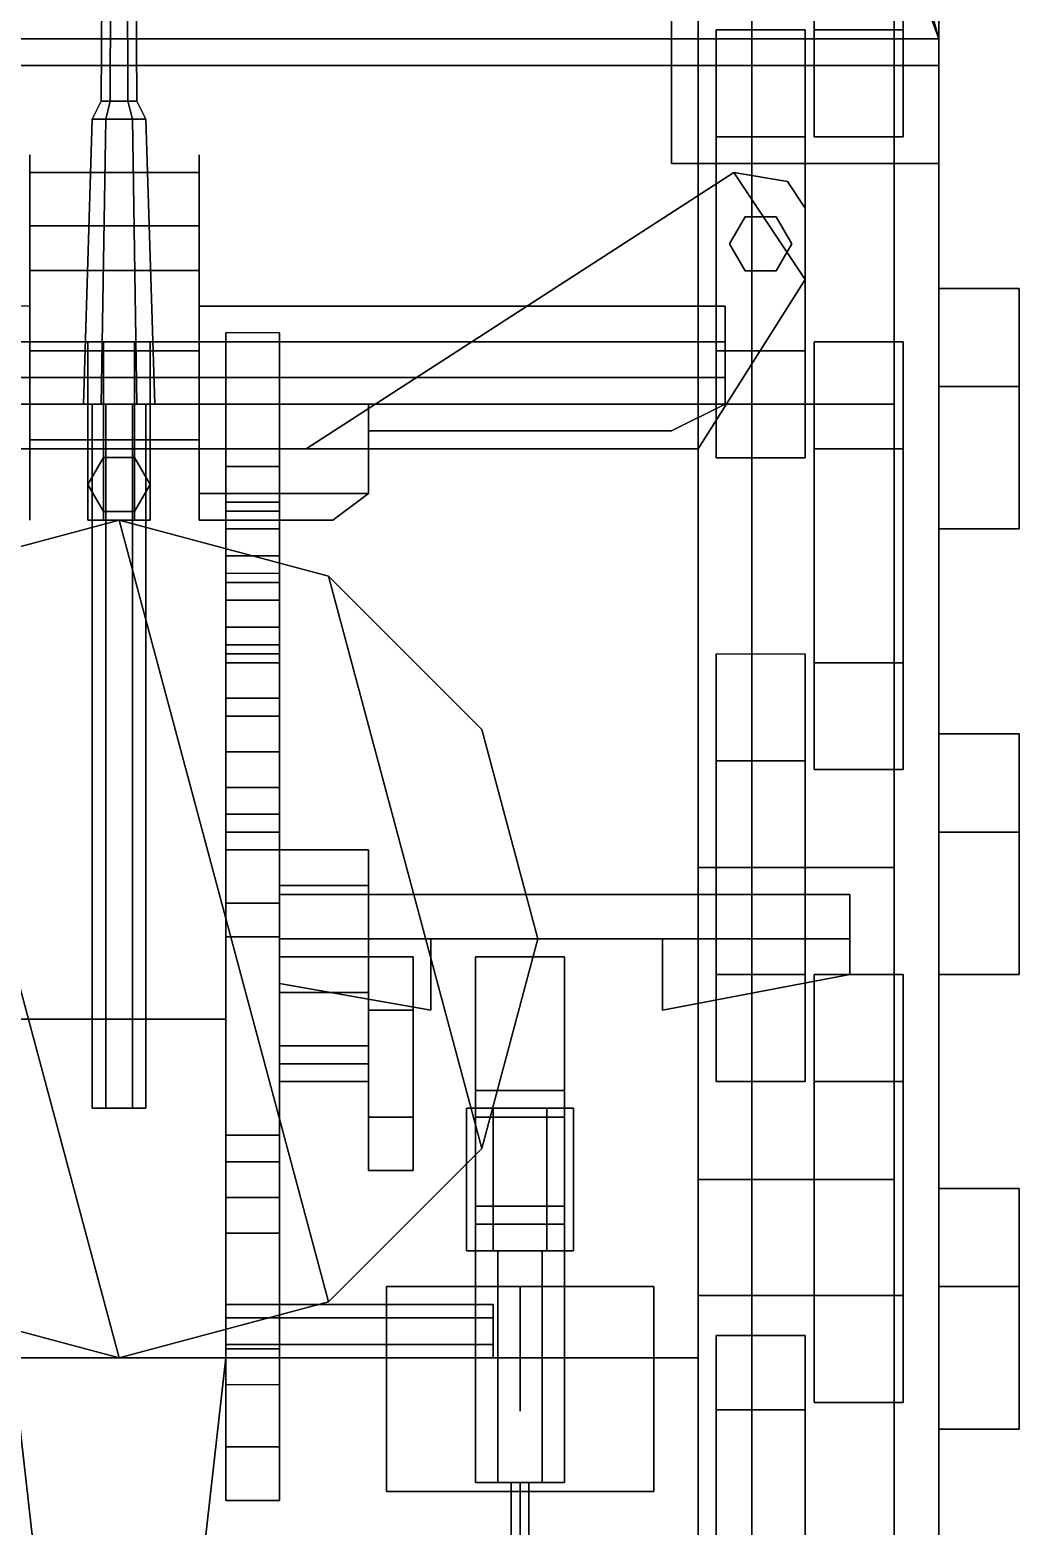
# Model space of a CAD drawing. Header units: millimetres. Extents: x -1.01 to 3, y -2.83 to 5.48.
# Drawn here: x -0.1 to 1.01, y -1.629 to 0.05 of the extents above; entities that cross this region are included whole.
import ezdxf

# ---------------------------------------------------------------- set-up
doc = ezdxf.new("R2010")
doc.units = ezdxf.units.MM
for name, color, linetype in [('gun', 1, 'Continuous'), ('sides', 3, 'Continuous'), ('sleeve', 5, 'Continuous'), ('tracks', 6, 'Continuous'), ('turret', 2, 'Continuous'), ('wheels', 2, 'Continuous')]:
    doc.layers.add(name, color=color, linetype=linetype)

msp = doc.modelspace()

# ---------------------------------------------------------------- linework, layer by layer
for points in [[(0.62, 0.98, 0.79), (0.92, 0.98, 0.79), (0.92, -0.1, 0.79), (0.62, -0.1, 0.79)], [(0.62, -0.1, 0.79), (0.92, -0.1, 0.79), (0.92, 0.98, 0.79), (0.62, 0.98, 0.79)], [(0.92, -0.1, 0.79), (0.92, -0.1, 0.72), (0.92, 0.92, 0.72), (0.92, 0.98, 0.79)], [(0.92, 0.98, 0.79), (0.92, 0.92, 0.72), (0.92, -0.1, 0.72), (0.92, -0.1, 0.79)], [(-0.92, 0.04, 0.79), (-0.71, 0.81, 0.79), (0.71, 0.81, 0.79), (0.92, 0.04, 0.79)], [(-0.71, -1.88, 0.27), (-0.71, 0.81, 0.27), (0.71, 0.81, 0.27), (0.71, -1.88, 0.27)], [(0.71, -1.88, 0.27), (0.71, 0.81, 0.27), (0.71, 0.81, 0.79), (0.71, -1.88, 0.79)], [(0.92, 0.04, 0.79), (0.71, 0.81, 0.79), (0.71, 0.81, 1.18), (0.92, 0.04, 1.18)], [(0.92, 0.04, 1.18), (0.71, 0.81, 1.18), (0.71, 0.61, 1.52), (0.92, 0.04, 1.52)], [(0.92, 0.04, 1.52), (0.71, 0.61, 1.52), (-0.71, 0.61, 1.52), (-0.92, 0.04, 1.52)], [(-0.92, 0.04, 1.52), (-0.92, 0.04, 1.17), (0.92, 0.04, 1.17), (0.92, 0.04, 1.52)], [(-0.92, -2.4, 0.79), (-0.92, 0.04, 0.79), (0.92, 0.04, 0.79), (0.92, -2.4, 0.79)], [(0.92, 0.01, 1.17), (0.92, 0.04, 1.17), (-0.92, 0.04, 1.17), (-0.92, 0.01, 1.17)], [(0.92, -2.4, 0.79), (0.92, 0.04, 0.79), (0.92, 0.04, 0.86), (0.92, -2.4, 0.86)], [(0.92, 0.01, 0.86), (0.92, 0.04, 0.86), (0.92, 0.04, 1.17), (0.92, 0.01, 1.17)], [(0.92, -2.4, 0.86), (0.92, 0.01, 0.86), (-0.92, 0.01, 0.86), (-0.92, -2.4, 0.86)], [(-0.92, 0.01, 1.17), (-0.92, 0.01, 0.86), (0.92, 0.01, 0.86), (0.92, 0.01, 1.17)], [(0.21, -0.42, 0.98), (0.69, -0.11, 0.98), (0.77, -0.23, 0.98), (0.65, -0.42, 0.98)], [(0.21, -0.42, 1.05), (0.69, -0.11, 1.05), (0.69, -0.11, 0.98), (0.21, -0.42, 0.98)], [(0.65, -0.42, 1.05), (0.77, -0.23, 1.05), (0.69, -0.11, 1.05), (0.21, -0.42, 1.05)], [(0.69, -0.11, 0.98), (0.75, -0.12, 0.98), (0.77, -0.15, 0.98), (0.77, -0.23, 0.98)], [(0.69, -0.11, 1.05), (0.75, -0.12, 1.05), (0.75, -0.12, 0.98), (0.69, -0.11, 0.98)], [(0.77, -0.23, 1.05), (0.77, -0.15, 1.05), (0.75, -0.12, 1.05), (0.69, -0.11, 1.05)], [(0.75, -0.12, 0.98), (0.75, -0.12, 1.05), (0.77, -0.15, 1.05), (0.77, -0.15, 0.98)], [(0.77, -0.15, 0.98), (0.77, -0.15, 1.05), (0.77, -0.23, 1.05), (0.77, -0.23, 0.98)], [(0.7025, -0.1597, 0.86), (0.685, -0.19, 0.86), (0.685, -0.19, 0.98), (0.7025, -0.1597, 0.98)], [(0.7375, -0.1597, 0.86), (0.7025, -0.1597, 0.86), (0.7025, -0.1597, 0.98), (0.7375, -0.1597, 0.98)], [(0.755, -0.19, 0.86), (0.7375, -0.1597, 0.86), (0.7375, -0.1597, 0.98), (0.755, -0.19, 0.98)], [(0.685, -0.19, 0.86), (0.7025, -0.2203, 0.86), (0.7025, -0.2203, 0.98), (0.685, -0.19, 0.98)], [(0.7375, -0.2203, 0.86), (0.755, -0.19, 0.86), (0.755, -0.19, 0.98), (0.7375, -0.2203, 0.98)], [(0.77, -0.23, 0.98), (0.77, -0.23, 1.05), (0.65, -0.42, 1.05), (0.65, -0.42, 0.98)], [(0.7025, -0.2203, 0.86), (0.7375, -0.2203, 0.86), (0.7375, -0.2203, 0.98), (0.7025, -0.2203, 0.98)], [(0.65, -1.44, 1.05), (0.65, -0.42, 1.05), (-0.65, -0.42, 1.05), (-0.65, -1.44, 1.05)], [(-0.65, -1.44, 0.98), (-0.65, -0.42, 0.98), (0.65, -0.42, 0.98), (0.65, -1.44, 0.98)], [(0.21, -0.42, 1.05), (0.21, -0.42, 0.98), (-0.21, -0.42, 0.98), (-0.21, -0.42, 1.05)], [(-0.0175, -0.4297, 0.86), (-0.035, -0.46, 0.86), (-0.035, -0.46, 0.98), (-0.0175, -0.4297, 0.98)], [(0.0175, -0.4297, 0.86), (-0.0175, -0.4297, 0.86), (-0.0175, -0.4297, 0.98), (0.0175, -0.4297, 0.98)], [(0.035, -0.46, 0.86), (0.0175, -0.4297, 0.86), (0.0175, -0.4297, 0.98), (0.035, -0.46, 0.98)], [(0.65, -1.44, 0.98), (0.65, -0.42, 0.98), (0.65, -0.42, 1.05), (0.65, -1.44, 1.05)], [(-0.035, -0.46, 0.86), (-0.0175, -0.4903, 0.86), (-0.0175, -0.4903, 0.98), (-0.035, -0.46, 0.98)], [(0.0175, -0.4903, 0.86), (0.035, -0.46, 0.86), (0.035, -0.46, 0.98), (0.0175, -0.4903, 0.98)], [(-0.0175, -0.4903, 0.86), (0.0175, -0.4903, 0.86), (0.0175, -0.4903, 0.98), (-0.0175, -0.4903, 0.98)], [(-0.06, -1.97, 0.98), (-0.12, -1.44, 0.98), (0.12, -1.44, 0.98), (0.06, -1.97, 0.98)], [(0.06, -1.97, 1.05), (0.12, -1.44, 1.05), (-0.12, -1.44, 1.05), (-0.06, -1.97, 1.05)], [(-0.12, -1.44, 1.05), (-0.12, -1.44, 0.98), (-0.06, -1.97, 0.98), (-0.06, -1.97, 1.05)], [(0.06, -1.97, 0.98), (0.12, -1.44, 0.98), (0.12, -1.44, 1.05), (0.06, -1.97, 1.05)], [(0.12, -1.44, 1.05), (0.12, -1.44, 0.98), (0.65, -1.44, 0.98), (0.65, -1.44, 1.05)]]:
    msp.add_3dface(points)
at = {"layer": 'gun'}
for points in [[(-0.02, -0.03, 1.55), (-0.01, -0.03, 1.5673), (-0.0075, 0.8, 1.563), (-0.015, 0.8, 1.55)], [(-0.01, -0.03, 1.5327), (-0.02, -0.03, 1.55), (-0.015, 0.8, 1.55), (-0.0075, 0.8, 1.537)], [(-0.01, -0.03, 1.5673), (0.01, -0.03, 1.5673), (0.0075, 0.8, 1.563), (-0.0075, 0.8, 1.563)], [(0.01, -0.03, 1.5327), (-0.01, -0.03, 1.5327), (-0.0075, 0.8, 1.537), (0.0075, 0.8, 1.537)], [(0.01, -0.03, 1.5673), (0.02, -0.03, 1.55), (0.015, 0.8, 1.55), (0.0075, 0.8, 1.563)], [(0.02, -0.03, 1.55), (0.01, -0.03, 1.5327), (0.0075, 0.8, 1.537), (0.015, 0.8, 1.55)]]:
    msp.add_3dface(points, dxfattribs=at)
at = {"layer": 'sides'}
for points in [[(0.92, -2.34, 1.31), (0.92, -2.34, 0.86), (0.92, 0.01, 0.86), (0.92, 0.01, 1.31)], [(0.92, -2.34, 1.31), (0.92, -2.34, 0.86), (0.92, 0.01, 0.86), (0.92, 0.01, 1.31)], [(0.92, -0.24, 1.33), (0.92, -0.24, 1.02), (0.92, -0.51, 1.02), (0.92, -0.51, 1.33)], [(1.01, -0.24, 1.33), (1.01, -0.24, 1.02), (0.92, -0.24, 1.02), (0.92, -0.24, 1.33)], [(0.92, -0.51, 1.02), (0.92, -0.24, 1.02), (1.01, -0.24, 1.02), (1.01, -0.51, 1.02)], [(1.01, -0.35, 1.37), (1.01, -0.24, 1.37), (0.92, -0.24, 1.37), (0.92, -0.35, 1.37)], [(0.92, -0.24, 1.37), (0.92, -0.24, 1.33), (0.92, -0.51, 1.33), (0.92, -0.35, 1.37)], [(1.01, -0.24, 1.37), (1.01, -0.24, 1.33), (0.92, -0.24, 1.33), (0.92, -0.24, 1.37)], [(1.01, -0.51, 1.02), (1.01, -0.24, 1.02), (1.01, -0.24, 1.33), (1.01, -0.51, 1.33)], [(1.01, -0.51, 1.33), (1.01, -0.24, 1.33), (1.01, -0.24, 1.37), (1.01, -0.35, 1.37)], [(0.92, -0.35, 1.37), (0.92, -0.51, 1.33), (1.01, -0.51, 1.33), (1.01, -0.35, 1.37)], [(0.92, -0.51, 1.33), (0.92, -0.51, 1.02), (1.01, -0.51, 1.02), (1.01, -0.51, 1.33)], [(1.01, -0.74, 1.37), (1.01, -0.74, 1.33), (0.92, -0.74, 1.33), (0.92, -0.74, 1.37)], [(0.92, -0.74, 1.37), (0.92, -0.74, 1.33), (0.92, -1.01, 1.33), (0.92, -0.85, 1.37)], [(1.01, -0.74, 1.33), (1.01, -0.74, 1.02), (0.92, -0.74, 1.02), (0.92, -0.74, 1.33)], [(0.92, -0.74, 1.33), (0.92, -0.74, 1.02), (0.92, -1.01, 1.02), (0.92, -1.01, 1.33)], [(0.92, -1.01, 1.02), (0.92, -0.74, 1.02), (1.01, -0.74, 1.02), (1.01, -1.01, 1.02)], [(1.01, -0.85, 1.37), (1.01, -0.74, 1.37), (0.92, -0.74, 1.37), (0.92, -0.85, 1.37)], [(1.01, -1.01, 1.33), (1.01, -0.74, 1.33), (1.01, -0.74, 1.37), (1.01, -0.85, 1.37)], [(1.01, -1.01, 1.02), (1.01, -0.74, 1.02), (1.01, -0.74, 1.33), (1.01, -1.01, 1.33)], [(0.92, -0.85, 1.37), (0.92, -1.01, 1.33), (1.01, -1.01, 1.33), (1.01, -0.85, 1.37)], [(0.92, -1.01, 1.33), (0.92, -1.01, 1.02), (1.01, -1.01, 1.02), (1.01, -1.01, 1.33)], [(1.01, -1.25, 1.37), (1.01, -1.25, 1.33), (0.92, -1.25, 1.33), (0.92, -1.25, 1.37)], [(0.92, -1.25, 1.37), (0.92, -1.25, 1.33), (0.92, -1.52, 1.33), (0.92, -1.36, 1.37)], [(1.01, -1.25, 1.33), (1.01, -1.25, 1.02), (0.92, -1.25, 1.02), (0.92, -1.25, 1.33)], [(0.92, -1.25, 1.33), (0.92, -1.25, 1.02), (0.92, -1.52, 1.02), (0.92, -1.52, 1.33)], [(0.92, -1.52, 1.02), (0.92, -1.25, 1.02), (1.01, -1.25, 1.02), (1.01, -1.52, 1.02)], [(1.01, -1.36, 1.37), (1.01, -1.25, 1.37), (0.92, -1.25, 1.37), (0.92, -1.36, 1.37)], [(1.01, -1.52, 1.33), (1.01, -1.25, 1.33), (1.01, -1.25, 1.37), (1.01, -1.36, 1.37)], [(1.01, -1.52, 1.02), (1.01, -1.25, 1.02), (1.01, -1.25, 1.33), (1.01, -1.52, 1.33)], [(0.92, -1.36, 1.37), (0.92, -1.52, 1.33), (1.01, -1.52, 1.33), (1.01, -1.36, 1.37)], [(0.92, -1.52, 1.33), (0.92, -1.52, 1.02), (1.01, -1.52, 1.02), (1.01, -1.52, 1.33)]]:
    msp.add_3dface(points, dxfattribs=at)
at = {"layer": 'sleeve'}
for points in [[(-0.02, -0.03, 1.55), (-0.01, -0.03, 1.5327), (-0.015, -0.05, 1.524), (-0.03, -0.05, 1.55)], [(-0.01, -0.03, 1.5673), (-0.02, -0.03, 1.55), (-0.03, -0.05, 1.55), (-0.015, -0.05, 1.576)], [(-0.01, -0.03, 1.5327), (0.01, -0.03, 1.5327), (0.015, -0.05, 1.524), (-0.015, -0.05, 1.524)], [(0.01, -0.03, 1.5673), (-0.01, -0.03, 1.5673), (-0.015, -0.05, 1.576), (0.015, -0.05, 1.576)], [(0.01, -0.03, 1.5327), (0.02, -0.03, 1.55), (0.03, -0.05, 1.55), (0.015, -0.05, 1.524)], [(0.02, -0.03, 1.55), (0.01, -0.03, 1.5673), (0.015, -0.05, 1.576), (0.03, -0.05, 1.55)], [(-0.03, -0.05, 1.55), (-0.015, -0.05, 1.524), (-0.02, -0.37, 1.5154), (-0.04, -0.37, 1.55)], [(-0.015, -0.05, 1.576), (-0.03, -0.05, 1.55), (-0.04, -0.37, 1.55), (-0.02, -0.37, 1.5846)], [(-0.015, -0.05, 1.524), (0.015, -0.05, 1.524), (0.02, -0.37, 1.5154), (-0.02, -0.37, 1.5154)], [(0.015, -0.05, 1.576), (-0.015, -0.05, 1.576), (-0.02, -0.37, 1.5846), (0.02, -0.37, 1.5846)], [(0.015, -0.05, 1.524), (0.03, -0.05, 1.55), (0.04, -0.37, 1.55), (0.02, -0.37, 1.5154)], [(0.03, -0.05, 1.55), (0.015, -0.05, 1.576), (0.02, -0.37, 1.5846), (0.04, -0.37, 1.55)], [(0.09, -0.11, 1.43), (-0.1, -0.11, 1.43), (-0.1, -0.11, 1.59), (0.09, -0.11, 1.59)], [(0.09, -0.11, 1.59), (-0.1, -0.11, 1.59), (-0.1, -0.22, 1.72), (0.09, -0.22, 1.72)], [(0.09, -0.17, 1.27), (-0.1, -0.17, 1.27), (-0.1, -0.11, 1.43), (0.09, -0.11, 1.43)], [(0.09, -0.22, 1.72), (-0.1, -0.22, 1.72), (-0.1, -0.11, 1.59), (0.09, -0.11, 1.59)], [(0.09, -0.11, 1.59), (-0.1, -0.11, 1.59), (-0.1, -0.11, 1.43), (0.09, -0.11, 1.43)], [(0.09, -0.11, 1.43), (-0.1, -0.11, 1.43), (-0.1, -0.17, 1.27), (0.09, -0.17, 1.27)], [(0.09, -0.31, 1.14), (-0.1, -0.31, 1.14), (-0.1, -0.17, 1.27), (0.09, -0.17, 1.27)], [(0.09, -0.17, 1.27), (-0.1, -0.17, 1.27), (-0.1, -0.31, 1.14), (0.09, -0.31, 1.14)], [(0.09, -0.22, 1.72), (-0.1, -0.22, 1.72), (-0.1, -0.41, 1.82), (0.09, -0.41, 1.82)], [(0.09, -0.41, 1.82), (-0.1, -0.41, 1.82), (-0.1, -0.22, 1.72), (0.09, -0.22, 1.72)], [(-0.035, -0.5, 1.44), (-0.0175, -0.5, 1.4703), (-0.0175, -0.3, 1.4703), (-0.035, -0.3, 1.44)], [(-0.0175, -0.5, 1.4097), (-0.035, -0.5, 1.44), (-0.035, -0.3, 1.44), (-0.0175, -0.3, 1.4097)], [(-0.0175, -0.3, 1.4703), (0.0175, -0.3, 1.4703), (0.035, -0.3, 1.44), (-0.035, -0.3, 1.44)], [(-0.035, -0.3, 1.44), (0.035, -0.3, 1.44), (0.0175, -0.3, 1.4097), (-0.0175, -0.3, 1.4097)], [(-0.0175, -0.5, 1.4703), (0.0175, -0.5, 1.4703), (0.0175, -0.3, 1.4703), (-0.0175, -0.3, 1.4703)], [(0.0175, -0.5, 1.4097), (-0.0175, -0.5, 1.4097), (-0.0175, -0.3, 1.4097), (0.0175, -0.3, 1.4097)], [(0.0175, -0.5, 1.4703), (0.035, -0.5, 1.44), (0.035, -0.3, 1.44), (0.0175, -0.3, 1.4703)], [(0.035, -0.5, 1.44), (0.0175, -0.5, 1.4097), (0.0175, -0.3, 1.4097), (0.035, -0.3, 1.44)], [(0.12, -0.37, 1.6), (0.12, -0.37, 1.43), (-0.12, -0.37, 1.43), (-0.12, -0.37, 1.6)], [(0.12, -1.06, 1.6), (0.12, -0.37, 1.6), (-0.12, -0.37, 1.6), (-0.12, -1.06, 1.6)], [(-0.12, -1.06, 1.43), (-0.12, -0.37, 1.43), (0.12, -0.37, 1.43), (0.12, -1.06, 1.43)], [(-0.03, -1.16, 1.61), (-0.015, -1.16, 1.636), (-0.015, -0.37, 1.636), (-0.03, -0.37, 1.61)], [(-0.015, -1.16, 1.584), (-0.03, -1.16, 1.61), (-0.03, -0.37, 1.61), (-0.015, -0.37, 1.584)], [(-0.015, -0.37, 1.584), (0.015, -0.37, 1.584), (0.03, -0.37, 1.61), (-0.03, -0.37, 1.61)], [(-0.03, -0.37, 1.61), (0.03, -0.37, 1.61), (0.015, -0.37, 1.636), (-0.015, -0.37, 1.636)], [(-0.015, -1.16, 1.636), (0.015, -1.16, 1.636), (0.015, -0.37, 1.636), (-0.015, -0.37, 1.636)], [(0.015, -1.16, 1.584), (-0.015, -1.16, 1.584), (-0.015, -0.37, 1.584), (0.015, -0.37, 1.584)], [(0.015, -1.16, 1.636), (0.03, -1.16, 1.61), (0.03, -0.37, 1.61), (0.015, -0.37, 1.636)], [(0.03, -1.16, 1.61), (0.015, -1.16, 1.584), (0.015, -0.37, 1.584), (0.03, -0.37, 1.61)], [(0.12, -1.06, 1.43), (0.12, -0.37, 1.43), (0.12, -0.37, 1.6), (0.12, -1.06, 1.6)], [(0.035, -0.5, 1.44), (-0.035, -0.5, 1.44), (-0.0175, -0.5, 1.4097), (0.0175, -0.5, 1.4097)], [(-0.12, -1.06, 1.6), (-0.12, -1.06, 1.43), (0.12, -1.06, 1.43), (0.12, -1.06, 1.6)], [(-0.03, -1.16, 1.61), (0.03, -1.16, 1.61), (0.015, -1.16, 1.636), (-0.015, -1.16, 1.636)], [(-0.015, -1.16, 1.584), (0.015, -1.16, 1.584), (0.03, -1.16, 1.61), (-0.03, -1.16, 1.61)]]:
    msp.add_3dface(points, dxfattribs=at)
at = {"layer": 'tracks'}
for points in [[(0.65, -1.37), (0.65, 0.25), (0.87, 0.25), (0.87, -1.37)], [(0.87, -1.37), (0.87, 0.25), (0.65, 0.25), (0.65, -1.37)], [(0.65, 0.2, 0.59), (0.65, -0.37, 0.55), (0.87, -0.37, 0.55), (0.87, 0.2, 0.59)], [(0.87, 0.2, 0.59), (0.87, -0.37, 0.55), (0.65, -0.37, 0.55), (0.65, 0.2, 0.59)], [(0.65, -0.37, 0.55), (0.65, -0.89, 0.55), (0.87, -0.89, 0.55), (0.87, -0.37, 0.55)], [(0.87, -0.37, 0.55), (0.87, -0.89, 0.55), (0.65, -0.89, 0.55), (0.65, -0.37, 0.55)], [(0.65, -0.89, 0.55), (0.65, -1.24, 0.59), (0.87, -1.24, 0.59), (0.87, -0.89, 0.55)], [(0.87, -0.89, 0.55), (0.87, -1.24, 0.59), (0.65, -1.24, 0.59), (0.65, -0.89, 0.55)], [(0.65, -1.24, 0.59), (0.65, -1.7, 0.68), (0.87, -1.7, 0.68), (0.87, -1.24, 0.59)], [(0.87, -1.24, 0.59), (0.87, -1.7, 0.68), (0.65, -1.7, 0.68), (0.65, -1.24, 0.59)], [(0.65, -1.79, 0.08), (0.65, -1.37), (0.87, -1.37), (0.87, -1.79, 0.08)], [(0.87, -1.79, 0.08), (0.87, -1.37), (0.65, -1.37), (0.65, -1.79, 0.08)]]:
    msp.add_3dface(points, dxfattribs=at)
at = {"layer": 'turret'}
for points in [[(-0.1, -0.09, 1.59), (-0.1, -0.4, 1.7), (-0.1, -0.43, 1.86), (-0.1, -0.21, 1.73)], [(-0.1, -0.15, 1.27), (-0.1, -0.3, 1.27), (-0.1, -0.26, 1.46), (-0.1, -0.09, 1.43)], [(-0.1, -0.09, 1.43), (-0.1, -0.26, 1.46), (-0.1, -0.4, 1.7), (-0.1, -0.09, 1.59)], [(0.09, -0.15, 1.27), (0.09, -0.3, 1.27), (0.09, -0.26, 1.46), (0.09, -0.09, 1.43)], [(0.09, -0.09, 1.43), (0.09, -0.26, 1.46), (0.09, -0.4, 1.7), (0.09, -0.09, 1.59)], [(0.09, -0.09, 1.59), (0.09, -0.4, 1.7), (0.09, -0.43, 1.86), (0.09, -0.21, 1.73)], [(0.09, -0.09, 1.43), (0.09, -0.26, 1.46), (0.09, -0.4, 1.7), (0.09, -0.09, 1.59)], [(0.09, -0.15, 1.27), (0.09, -0.3, 1.27), (0.09, -0.26, 1.46), (0.09, -0.09, 1.43)], [(0.09, -0.09, 1.59), (0.09, -0.4, 1.7), (0.09, -0.43, 1.86), (0.09, -0.21, 1.73)], [(-0.1, -0.27, 1.13), (-0.1, -0.34, 1.14), (-0.1, -0.3, 1.27), (-0.1, -0.15, 1.27)], [(0.09, -0.27, 1.13), (0.09, -0.34, 1.14), (0.09, -0.3, 1.27), (0.09, -0.15, 1.27)], [(0.09, -0.27, 1.13), (0.09, -0.34, 1.14), (0.09, -0.3, 1.27), (0.09, -0.15, 1.27)], [(-0.1, -0.26, 1.46), (-0.68, -0.26, 1.46), (-0.68, -0.3, 1.27), (-0.1, -0.3, 1.27)], [(0.68, -0.37, 1.65), (0.09, -0.37, 1.65), (0.09, -0.26, 1.46), (0.68, -0.26, 1.46)], [(0.68, -0.3, 1.27), (0.09, -0.3, 1.27), (0.09, -0.26, 1.46), (0.68, -0.26, 1.46)], [(0.68, -0.26, 1.46), (0.09, -0.26, 1.46), (0.09, -0.3, 1.27), (0.68, -0.3, 1.27)], [(0.68, -0.26, 1.46), (0.09, -0.26, 1.46), (0.09, -0.37, 1.65), (0.68, -0.37, 1.65)], [(0.68, -0.34, 1.14), (-0.68, -0.34, 1.14), (-0.68, -0.3, 1.27), (0.68, -0.3, 1.27)], [(0.68, -0.3, 1.27), (-0.68, -0.3, 1.27), (-0.68, -0.34, 1.14), (0.68, -0.34, 1.14)], [(0.12, -0.29, 1.32), (0.12, -0.3, 1.27), (0.12, -0.54, 1.16), (0.12, -0.49, 1.39)], [(0.18, -0.49, 1.39), (0.18, -0.29, 1.32), (0.12, -0.29, 1.32), (0.12, -0.49, 1.39)], [(0.12, -0.54, 1.16), (0.12, -0.3, 1.27), (0.18, -0.3, 1.27), (0.18, -0.54, 1.16)], [(0.18, -0.54, 1.16), (0.18, -0.3, 1.27), (0.18, -0.29, 1.32), (0.18, -0.49, 1.39)], [(0.28, -0.47, 1.82), (0.09, -0.47, 1.82), (0.09, -0.37, 1.65), (0.28, -0.37, 1.65)], [(0.28, -0.37, 1.65), (0.09, -0.37, 1.65), (0.09, -0.47, 1.82), (0.28, -0.47, 1.82)], [(0.62, -0.4, 1.7), (0.28, -0.4, 1.7), (0.28, -0.37, 1.65), (0.68, -0.37, 1.65)], [(0.68, -0.37, 1.65), (0.28, -0.37, 1.65), (0.28, -0.4, 1.7), (0.62, -0.4, 1.7)], [(-0.1, -0.4, 1.7), (-0.1, -0.47, 1.82), (-0.1, -0.5, 1.86), (-0.1, -0.43, 1.86)], [(0.09, -0.4, 1.7), (0.09, -0.47, 1.82), (0.09, -0.5, 1.86), (0.09, -0.43, 1.86)], [(0.09, -0.4, 1.7), (0.09, -0.47, 1.82), (0.09, -0.5, 1.86), (0.09, -0.43, 1.86)], [(0.18, -0.44, 1.61), (0.18, -0.44, 1.51), (0.12, -0.44, 1.51), (0.12, -0.44, 1.61)], [(0.12, -0.44, 1.61), (0.12, -0.44, 1.51), (0.12, -0.47, 1.51), (0.12, -0.47, 1.59)], [(0.18, -0.44, 1.51), (0.18, -0.47, 1.42), (0.12, -0.47, 1.42), (0.12, -0.44, 1.51)], [(0.12, -0.44, 1.51), (0.12, -0.47, 1.42), (0.12, -0.54, 1.42), (0.12, -0.47, 1.51)], [(0.18, -0.49, 1.71), (0.18, -0.44, 1.61), (0.12, -0.44, 1.61), (0.12, -0.49, 1.71)], [(0.12, -0.49, 1.71), (0.12, -0.44, 1.61), (0.12, -0.47, 1.59), (0.12, -0.51, 1.67)], [(0.18, -0.47, 1.51), (0.18, -0.44, 1.51), (0.18, -0.44, 1.61), (0.18, -0.47, 1.59)], [(0.18, -0.54, 1.42), (0.18, -0.47, 1.42), (0.18, -0.44, 1.51), (0.18, -0.47, 1.51)], [(0.18, -0.47, 1.59), (0.18, -0.44, 1.61), (0.18, -0.49, 1.71), (0.18, -0.51, 1.67)], [(0.24, -0.5, 1.86), (0.09, -0.5, 1.86), (0.09, -0.47, 1.82), (0.28, -0.47, 1.82)], [(0.28, -0.47, 1.82), (0.09, -0.47, 1.82), (0.09, -0.5, 1.86), (0.24, -0.5, 1.86)], [(0.12, -0.47, 1.59), (0.12, -0.47, 1.51), (0.18, -0.47, 1.51), (0.18, -0.47, 1.59)], [(0.18, -0.47, 1.42), (0.18, -0.48, 1.37), (0.12, -0.48, 1.37), (0.12, -0.47, 1.42)], [(0.12, -0.47, 1.42), (0.12, -0.48, 1.37), (0.12, -0.65, 1.37), (0.12, -0.54, 1.42)], [(0.12, -0.47, 1.51), (0.12, -0.54, 1.42), (0.18, -0.54, 1.42), (0.18, -0.47, 1.51)], [(0.12, -0.51, 1.67), (0.12, -0.47, 1.59), (0.18, -0.47, 1.59), (0.18, -0.51, 1.67)], [(0.18, -0.65, 1.37), (0.18, -0.48, 1.37), (0.18, -0.47, 1.42), (0.18, -0.54, 1.42)], [(0.12, -0.48, 1.37), (0.12, -0.56, 1.08), (0.12, -1.47, 1.08), (0.12, -1.1624, 1.37)], [(0.18, -0.48, 1.37), (0.18, -0.56, 1.08), (0.12, -0.56, 1.08), (0.12, -0.48, 1.37)], [(0.18, -1.47, 1.08), (0.18, -0.56, 1.08), (0.18, -0.48, 1.37), (0.18, -1.1624, 1.37)], [(0, -0.5, 1.05), (-0.235, -0.563, 1.05), (-0.235, -0.563, 1.08), (0, -0.5, 1.08)], [(0.235, -1.377, 1.08), (0, -0.5, 1.08), (-0.235, -0.563, 1.08), (0, -1.44, 1.08)], [(0.235, -0.563, 1.05), (0, -0.5, 1.05), (0, -0.5, 1.08), (0.235, -0.563, 1.08)], [(0.407, -1.205, 1.08), (0.235, -0.563, 1.08), (0, -0.5, 1.08), (0.235, -1.377, 1.08)], [(0.18, -0.57, 1.76), (0.18, -0.49, 1.71), (0.12, -0.49, 1.71), (0.12, -0.57, 1.76)], [(0.12, -0.57, 1.76), (0.12, -0.49, 1.71), (0.12, -0.51, 1.67), (0.12, -0.59, 1.73)], [(0.18, -0.51, 1.67), (0.18, -0.49, 1.71), (0.18, -0.57, 1.76), (0.18, -0.59, 1.73)], [(0.12, -0.59, 1.73), (0.12, -0.51, 1.67), (0.18, -0.51, 1.67), (0.18, -0.59, 1.73)], [(0.12, -0.54, 1.42), (0.12, -0.65, 1.37), (0.18, -0.65, 1.37), (0.18, -0.54, 1.42)], [(0, -1.44, 1.08), (-0.235, -0.563, 1.08), (-0.407, -0.735, 1.08), (-0.235, -1.377, 1.08)], [(0.18, -0.62, 1.78), (0.18, -0.57, 1.76), (0.12, -0.57, 1.76), (0.12, -0.62, 1.78)], [(0.12, -0.62, 1.78), (0.12, -0.57, 1.76), (0.12, -0.59, 1.73), (0.12, -0.64, 1.74)], [(0.18, -0.59, 1.73), (0.18, -0.57, 1.76), (0.18, -0.62, 1.78), (0.18, -0.64, 1.74)], [(0.407, -0.735, 1.05), (0.235, -0.563, 1.05), (0.235, -0.563, 1.08), (0.407, -0.735, 1.08)], [(0.47, -0.97, 1.08), (0.407, -0.735, 1.08), (0.235, -0.563, 1.08), (0.407, -1.205, 1.08)], [(0.12, -0.64, 1.74), (0.12, -0.59, 1.73), (0.18, -0.59, 1.73), (0.18, -0.64, 1.74)], [(0.12, -0.72, 1.78), (0.12, -0.62, 1.78), (0.12, -0.64, 1.74), (0.12, -0.7, 1.74)], [(0.18, -0.72, 1.78), (0.18, -0.62, 1.78), (0.12, -0.62, 1.78), (0.12, -0.72, 1.78)], [(0.18, -0.64, 1.74), (0.18, -0.62, 1.78), (0.18, -0.72, 1.78), (0.18, -0.7, 1.74)], [(0.12, -0.7, 1.74), (0.12, -0.64, 1.74), (0.18, -0.64, 1.74), (0.18, -0.7, 1.74)], [(0.18, -0.66, 1.37), (0.18, -0.65, 1.37), (0.12, -0.65, 1.37), (0.12, -0.66, 1.37)], [(0.12, -0.66, 1.37), (0.12, -0.76, 1.41), (0.18, -0.76, 1.41), (0.18, -0.66, 1.37)], [(0.12, -1.1624, 1.37), (0.12, -1.123, 1.41), (0.12, -0.76, 1.41), (0.12, -0.66, 1.37)], [(0.18, -0.76, 1.41), (0.18, -1.123, 1.41), (0.18, -1.1624, 1.37), (0.18, -0.66, 1.37)], [(0.12, -0.8, 1.74), (0.12, -0.72, 1.78), (0.12, -0.7, 1.74), (0.12, -0.76, 1.72)], [(0.12, -0.76, 1.72), (0.12, -0.7, 1.74), (0.18, -0.7, 1.74), (0.18, -0.76, 1.72)], [(0.18, -0.7, 1.74), (0.18, -0.72, 1.78), (0.18, -0.8, 1.74), (0.18, -0.76, 1.72)], [(0.18, -0.8, 1.74), (0.18, -0.72, 1.78), (0.12, -0.72, 1.78), (0.12, -0.8, 1.74)], [(0.47, -0.97, 1.05), (0.407, -0.735, 1.05), (0.407, -0.735, 1.08), (0.47, -0.97, 1.08)], [(0.12, -0.76, 1.41), (0.12, -0.83, 1.46), (0.18, -0.83, 1.46), (0.18, -0.76, 1.41)], [(0.12, -1.123, 1.41), (0.12, -1.045, 1.4893), (0.12, -0.83, 1.46), (0.12, -0.76, 1.41)], [(0.12, -0.83, 1.66), (0.12, -0.76, 1.72), (0.18, -0.76, 1.72), (0.18, -0.83, 1.66)], [(0.12, -0.87, 1.67), (0.12, -0.8, 1.74), (0.12, -0.76, 1.72), (0.12, -0.83, 1.66)], [(0.18, -0.83, 1.46), (0.18, -1.045, 1.4893), (0.18, -1.123, 1.41), (0.18, -0.76, 1.41)], [(0.18, -0.76, 1.72), (0.18, -0.8, 1.74), (0.18, -0.87, 1.67), (0.18, -0.83, 1.66)], [(0.18, -0.87, 1.67), (0.18, -0.8, 1.74), (0.12, -0.8, 1.74), (0.12, -0.87, 1.67)], [(0.12, -0.83, 1.46), (0.12, -0.85, 1.52), (0.18, -0.85, 1.52), (0.18, -0.83, 1.46)], [(0.12, -1.045, 1.4893), (0.12, -1.0148, 1.52), (0.12, -0.85, 1.52), (0.12, -0.83, 1.46)], [(0.12, -0.85, 1.61), (0.12, -0.83, 1.66), (0.18, -0.83, 1.66), (0.18, -0.85, 1.61)], [(0.12, -0.93, 1.61), (0.12, -0.87, 1.67), (0.12, -0.83, 1.66), (0.12, -0.85, 1.61)], [(0.18, -0.85, 1.52), (0.18, -1.0148, 1.52), (0.18, -1.045, 1.4893), (0.18, -0.83, 1.46)], [(0.18, -0.83, 1.66), (0.18, -0.87, 1.67), (0.18, -0.93, 1.61), (0.18, -0.85, 1.61)], [(0.12, -0.85, 1.52), (0.12, -0.85, 1.61), (0.18, -0.85, 1.61), (0.18, -0.85, 1.52)], [(0.12, -1.0148, 1.52), (0.12, -0.93, 1.61), (0.12, -0.85, 1.61), (0.12, -0.85, 1.52)], [(0.18, -0.85, 1.61), (0.18, -0.93, 1.61), (0.18, -1.0148, 1.52), (0.18, -0.85, 1.52)], [(0.18, -0.93, 1.61), (0.18, -0.87, 1.67), (0.12, -0.87, 1.67), (0.12, -0.93, 1.61)], [(0.18, -0.87, 1.45), (0.18, -0.91, 1.5193), (0.28, -0.91, 1.5193), (0.28, -0.87, 1.45)], [(0.18, -0.91, 1.3807), (0.18, -0.87, 1.45), (0.28, -0.87, 1.45), (0.28, -0.91, 1.3807)], [(0.28, -0.99, 1.3807), (0.28, -0.91, 1.3807), (0.28, -0.87, 1.45), (0.28, -1.03, 1.45)], [(0.28, -1.03, 1.45), (0.28, -0.87, 1.45), (0.28, -0.91, 1.5193), (0.28, -0.99, 1.5193)], [(0.18, -0.91, 1.5193), (0.18, -0.99, 1.5193), (0.28, -0.99, 1.5193), (0.28, -0.91, 1.5193)], [(0.18, -0.99, 1.3807), (0.18, -0.91, 1.3807), (0.28, -0.91, 1.3807), (0.28, -0.99, 1.3807)], [(0.82, -0.92, 1.52), (0.18, -0.92, 1.52), (0.18, -0.97, 1.73), (0.82, -0.97, 1.73)], [(0.82, -0.97, 1.73), (0.18, -0.97, 1.73), (0.18, -0.92, 1.52), (0.82, -0.92, 1.52)], [(0.18, -0.9677, 1.57), (0.18, -0.93, 1.61), (0.12, -0.93, 1.61), (0.12, -0.9677, 1.57)], [(0.12, -0.9656, 1.57), (0.12, -1.19, 1.3419), (0.12, -1.19, 1.38), (0.12, -1.19, 1.57)], [(0.18, -1.19, 1.57), (0.18, -0.9677, 1.57), (0.12, -0.9677, 1.57), (0.12, -1.19, 1.57)], [(0.18, -1.19, 1.38), (0.18, -1.19, 1.3419), (0.18, -0.9656, 1.57), (0.18, -1.19, 1.57)], [(0.35, -1.05, 2.02), (0.18, -1.02, 1.93), (0.18, -0.97, 1.73), (0.35, -0.97, 1.73)], [(0.35, -0.97, 1.73), (0.18, -0.97, 1.73), (0.18, -1.02, 1.93), (0.35, -1.05, 2.02)], [(0.407, -1.205, 1.05), (0.47, -0.97, 1.05), (0.47, -0.97, 1.08), (0.407, -1.205, 1.08)], [(0.82, -1.01, 1.91), (0.61, -1.05, 2.02), (0.61, -0.97, 1.73), (0.82, -0.97, 1.73)], [(0.82, -0.97, 1.73), (0.61, -0.97, 1.73), (0.61, -1.05, 2.02), (0.82, -1.01, 1.91)], [(0.18, -0.99, 1.5193), (0.18, -1.03, 1.45), (0.28, -1.03, 1.45), (0.28, -0.99, 1.5193)], [(0.18, -1.03, 1.45), (0.18, -0.99, 1.3807), (0.28, -0.99, 1.3807), (0.28, -1.03, 1.45)], [(0.28, -0.99, 1.44), (0.28, -1.05, 1.5439), (0.33, -1.05, 1.5439), (0.33, -0.99, 1.44)], [(0.28, -1.05, 1.3361), (0.28, -0.99, 1.44), (0.33, -0.99, 1.44), (0.33, -1.05, 1.3361)], [(0.28, -1.23, 1.44), (0.28, -0.99, 1.44), (0.28, -1.05, 1.3361), (0.28, -1.17, 1.3361)], [(0.28, -1.17, 1.5439), (0.28, -1.05, 1.5439), (0.28, -0.99, 1.44), (0.28, -1.23, 1.44)], [(0.33, -1.17, 1.3361), (0.33, -1.05, 1.3361), (0.33, -0.99, 1.44), (0.33, -1.23, 1.44)], [(0.33, -1.23, 1.44), (0.33, -0.99, 1.44), (0.33, -1.05, 1.5439), (0.33, -1.17, 1.5439)], [(0.5, -1.14, 1.13), (0.5, -0.99, 1.13), (0.4, -0.99, 1.13), (0.4, -1.14, 1.13)], [(0.4, -0.99, 1.13), (0.4, -0.99, 1.08), (0.4, -1.17, 1.08), (0.4, -1.14, 1.13)], [(0.4, -1.17, 1.08), (0.4, -0.99, 1.08), (0.5, -0.99, 1.08), (0.5, -1.17, 1.08)], [(0.5, -0.99, 1.13), (0.5, -0.99, 1.08), (0.4, -0.99, 1.08), (0.4, -0.99, 1.13)], [(0.5, -1.17, 1.08), (0.5, -0.99, 1.08), (0.5, -0.99, 1.13), (0.5, -1.14, 1.13)], [(0.28, -1.05, 1.5439), (0.28, -1.17, 1.5439), (0.33, -1.17, 1.5439), (0.33, -1.05, 1.5439)], [(0.28, -1.17, 1.3361), (0.28, -1.05, 1.3361), (0.33, -1.05, 1.3361), (0.33, -1.17, 1.3361)], [(0.18, -1.09, 1.44), (0.18, -1.11, 1.46), (0.28, -1.11, 1.46), (0.28, -1.09, 1.44)], [(0.18, -1.11, 1.42), (0.18, -1.09, 1.44), (0.28, -1.09, 1.44), (0.28, -1.11, 1.42)], [(0.18, -1.11, 1.46), (0.18, -1.13, 1.44), (0.28, -1.13, 1.44), (0.28, -1.11, 1.46)], [(0.18, -1.13, 1.44), (0.18, -1.11, 1.42), (0.28, -1.11, 1.42), (0.28, -1.13, 1.44)], [(0.4, -1.14, 1.13), (0.4, -1.17, 1.08), (0.4, -1.29, 1.14), (0.4, -1.27, 1.18)], [(0.5, -1.27, 1.18), (0.5, -1.14, 1.13), (0.4, -1.14, 1.13), (0.4, -1.27, 1.18)], [(0.5, -1.29, 1.14), (0.5, -1.17, 1.08), (0.5, -1.14, 1.13), (0.5, -1.27, 1.18)], [(0.28, -1.17, 1.5439), (0.28, -1.23, 1.44), (0.33, -1.23, 1.44), (0.33, -1.17, 1.5439)], [(0.28, -1.23, 1.44), (0.28, -1.17, 1.3361), (0.33, -1.17, 1.3361), (0.33, -1.23, 1.44)], [(0.39, -1.32, 1.78), (0.42, -1.32, 1.832), (0.42, -1.16, 1.832), (0.39, -1.16, 1.78)], [(0.42, -1.32, 1.728), (0.39, -1.32, 1.78), (0.39, -1.16, 1.78), (0.42, -1.16, 1.728)], [(0.42, -1.16, 1.832), (0.48, -1.16, 1.832), (0.51, -1.16, 1.78), (0.39, -1.16, 1.78)], [(0.39, -1.16, 1.78), (0.51, -1.16, 1.78), (0.48, -1.16, 1.728), (0.42, -1.16, 1.728)], [(0.4, -1.29, 1.14), (0.4, -1.17, 1.08), (0.5, -1.17, 1.08), (0.5, -1.29, 1.14)], [(0.42, -1.32, 1.832), (0.48, -1.32, 1.832), (0.48, -1.16, 1.832), (0.42, -1.16, 1.832)], [(0.48, -1.32, 1.728), (0.42, -1.32, 1.728), (0.42, -1.16, 1.728), (0.48, -1.16, 1.728)], [(0.48, -1.32, 1.832), (0.51, -1.32, 1.78), (0.51, -1.16, 1.78), (0.48, -1.16, 1.832)], [(0.51, -1.32, 1.78), (0.48, -1.32, 1.728), (0.48, -1.16, 1.728), (0.51, -1.16, 1.78)], [(0.12, -1.19, 1.344), (0.12, -1.47, 1.08), (0.18, -1.47, 1.08), (0.18, -1.19, 1.344)], [(0.12, -1.19, 1.57), (0.12, -1.19, 1.38), (0.12, -1.22, 1.41), (0.12, -1.22, 1.57)], [(0.12, -1.22, 1.41), (0.12, -1.19, 1.38), (0.18, -1.19, 1.38), (0.18, -1.22, 1.41)], [(0.18, -1.3, 1.77), (0.18, -1.19, 1.57), (0.12, -1.19, 1.57), (0.12, -1.3, 1.77)], [(0.12, -1.3, 1.77), (0.12, -1.19, 1.57), (0.12, -1.54, 1.57), (0.12, -1.6, 1.77)], [(0.12, -1.19, 1.38), (0.12, -1.19, 1.344), (0.18, -1.19, 1.344), (0.18, -1.19, 1.38)], [(0.18, -1.22, 1.41), (0.18, -1.19, 1.38), (0.18, -1.19, 1.57), (0.18, -1.22, 1.57)], [(0.18, -1.54, 1.57), (0.18, -1.19, 1.57), (0.18, -1.3, 1.77), (0.18, -1.6, 1.77)], [(0.235, -1.377, 1.05), (0.407, -1.205, 1.05), (0.407, -1.205, 1.08), (0.235, -1.377, 1.08)], [(0.12, -1.22, 1.57), (0.12, -1.22, 1.41), (0.12, -1.26, 1.43), (0.12, -1.26, 1.57)], [(0.12, -1.26, 1.43), (0.12, -1.22, 1.41), (0.18, -1.22, 1.41), (0.18, -1.26, 1.43)], [(0.18, -1.26, 1.43), (0.18, -1.22, 1.41), (0.18, -1.22, 1.57), (0.18, -1.26, 1.57)], [(0.12, -1.26, 1.57), (0.12, -1.26, 1.43), (0.12, -1.43, 1.49), (0.12, -1.43, 1.57)], [(0.12, -1.43, 1.49), (0.12, -1.26, 1.43), (0.18, -1.26, 1.43), (0.18, -1.43, 1.49)], [(0.18, -1.43, 1.49), (0.18, -1.26, 1.43), (0.18, -1.26, 1.57), (0.18, -1.43, 1.57)], [(0.4, -1.27, 1.18), (0.4, -1.29, 1.14), (0.4, -1.58, 1.17), (0.4, -1.58, 1.19)], [(0.5, -1.58, 1.19), (0.5, -1.27, 1.18), (0.4, -1.27, 1.18), (0.4, -1.58, 1.19)], [(0.5, -1.58, 1.17), (0.5, -1.29, 1.14), (0.5, -1.27, 1.18), (0.5, -1.58, 1.19)], [(0.4, -1.58, 1.17), (0.4, -1.29, 1.14), (0.5, -1.29, 1.14), (0.5, -1.58, 1.17)], [(0.18, -1.6, 1.77), (0.18, -1.3, 1.77), (0.12, -1.3, 1.77), (0.12, -1.6, 1.77)], [(0.39, -1.32, 1.78), (0.51, -1.32, 1.78), (0.48, -1.32, 1.832), (0.42, -1.32, 1.832)], [(0.42, -1.32, 1.728), (0.48, -1.32, 1.728), (0.51, -1.32, 1.78), (0.39, -1.32, 1.78)], [(0.4, -1.58, 1.78), (0.425, -1.58, 1.8233), (0.425, -1.32, 1.8233), (0.4, -1.32, 1.78)], [(0.425, -1.58, 1.7367), (0.4, -1.58, 1.78), (0.4, -1.32, 1.78), (0.425, -1.32, 1.7367)], [(0.425, -1.58, 1.8233), (0.475, -1.58, 1.8233), (0.475, -1.32, 1.8233), (0.425, -1.32, 1.8233)], [(0.475, -1.58, 1.7367), (0.425, -1.58, 1.7367), (0.425, -1.32, 1.7367), (0.475, -1.32, 1.7367)], [(0.475, -1.58, 1.8233), (0.5, -1.58, 1.78), (0.5, -1.32, 1.78), (0.475, -1.32, 1.8233)], [(0.5, -1.58, 1.78), (0.475, -1.58, 1.7367), (0.475, -1.32, 1.7367), (0.5, -1.32, 1.78)], [(0.3, -1.59, 1.29), (0.3, -1.36, 1.29), (0.6, -1.36, 1.29), (0.6, -1.59, 1.29)], [(0.6, -1.59, 1.29), (0.6, -1.36, 1.29), (0.3, -1.36, 1.29), (0.3, -1.59, 1.29)], [(0.45, -1.5, 1.18), (0.45, -1.36, 1.18), (0.45, -1.36, 1.29), (0.45, -1.5, 1.29)], [(0.45, -1.5, 1.29), (0.45, -1.36, 1.29), (0.45, -1.36, 1.18), (0.45, -1.5, 1.18)], [(-0.235, -1.377, 1.05), (0, -1.44, 1.05), (0, -1.44, 1.08), (-0.235, -1.377, 1.08)], [(0, -1.44, 1.05), (0.235, -1.377, 1.05), (0.235, -1.377, 1.08), (0, -1.44, 1.08)], [(0.12, -1.38, 1.78), (0.12, -1.395, 1.806), (0.42, -1.395, 1.806), (0.42, -1.38, 1.78)], [(0.12, -1.395, 1.754), (0.12, -1.38, 1.78), (0.42, -1.38, 1.78), (0.42, -1.395, 1.754)], [(0.12, -1.38, 1.78), (0.12, -1.44, 1.78), (0.12, -1.425, 1.806), (0.12, -1.395, 1.806)], [(0.12, -1.395, 1.754), (0.12, -1.425, 1.754), (0.12, -1.44, 1.78), (0.12, -1.38, 1.78)], [(0.12, -1.395, 1.806), (0.12, -1.425, 1.806), (0.42, -1.425, 1.806), (0.42, -1.395, 1.806)], [(0.12, -1.425, 1.754), (0.12, -1.395, 1.754), (0.42, -1.395, 1.754), (0.42, -1.425, 1.754)], [(0.12, -1.425, 1.806), (0.12, -1.44, 1.78), (0.42, -1.44, 1.78), (0.42, -1.425, 1.806)], [(0.12, -1.44, 1.78), (0.12, -1.425, 1.754), (0.42, -1.425, 1.754), (0.42, -1.44, 1.78)], [(0.12, -1.43, 1.5), (0.12, -1.43, 1.49), (0.18, -1.43, 1.49), (0.18, -1.43, 1.5)], [(0.12, -1.43, 1.57), (0.12, -1.43, 1.5), (0.12, -1.54, 1.53), (0.12, -1.54, 1.57)], [(0.12, -1.54, 1.53), (0.12, -1.43, 1.5), (0.18, -1.43, 1.5), (0.18, -1.54, 1.53)], [(0.18, -1.54, 1.53), (0.18, -1.43, 1.5), (0.18, -1.43, 1.57), (0.18, -1.54, 1.57)], [(0.12, -1.54, 1.57), (0.12, -1.54, 1.53), (0.18, -1.54, 1.53), (0.18, -1.54, 1.57)], [(0.12, -1.6, 1.77), (0.12, -1.54, 1.57), (0.18, -1.54, 1.57), (0.18, -1.6, 1.77)], [(0.4, -1.58, 1.19), (0.4, -1.58, 1.17), (0.5, -1.58, 1.17), (0.5, -1.58, 1.19)], [(0.4, -1.58, 1.78), (0.5, -1.58, 1.78), (0.475, -1.58, 1.8233), (0.425, -1.58, 1.8233)], [(0.425, -1.58, 1.7367), (0.475, -1.58, 1.7367), (0.5, -1.58, 1.78), (0.4, -1.58, 1.78)], [(0.45, -1.58, 1.19), (0.44, -1.58, 1.18), (0.44, -1.7, 1.18), (0.45, -1.7, 1.19)], [(0.44, -1.58, 1.18), (0.45, -1.58, 1.17), (0.45, -1.7, 1.17), (0.44, -1.7, 1.18)], [(0.46, -1.58, 1.18), (0.45, -1.58, 1.19), (0.45, -1.7, 1.19), (0.46, -1.7, 1.18)], [(0.45, -1.58, 1.17), (0.46, -1.58, 1.18), (0.46, -1.7, 1.18), (0.45, -1.7, 1.17)]]:
    msp.add_3dface(points, dxfattribs=at)
at = {"layer": 'wheels'}
for points in [[(0.78, 0.41, 0.25), (0.78, -0.07, 0.25), (0.78, 0.05, 0.4578), (0.78, 0.29, 0.4578)], [(0.78, 0.29, 0.0422), (0.78, 0.05, 0.0422), (0.78, -0.07, 0.25), (0.78, 0.41, 0.25)], [(0.88, 0.29, 0.4578), (0.88, 0.05, 0.4578), (0.88, -0.07, 0.25), (0.88, 0.41, 0.25)], [(0.88, 0.41, 0.25), (0.88, -0.07, 0.25), (0.88, 0.05, 0.0422), (0.88, 0.29, 0.0422)], [(0.67, 0.05, 0.25), (0.67, -0.43, 0.25), (0.67, -0.31, 0.4578), (0.67, -0.07, 0.4578)], [(0.67, -0.07, 0.0422), (0.67, -0.31, 0.0422), (0.67, -0.43, 0.25), (0.67, 0.05, 0.25)], [(0.67, 0.05, 0.25), (0.67, -0.07, 0.4578), (0.77, -0.07, 0.4578), (0.77, 0.05, 0.25)], [(0.67, -0.07, 0.0422), (0.67, 0.05, 0.25), (0.77, 0.05, 0.25), (0.77, -0.07, 0.0422)], [(0.77, -0.07, 0.4578), (0.77, -0.31, 0.4578), (0.77, -0.43, 0.25), (0.77, 0.05, 0.25)], [(0.77, 0.05, 0.25), (0.77, -0.43, 0.25), (0.77, -0.31, 0.0422), (0.77, -0.07, 0.0422)], [(0.78, 0.05, 0.4578), (0.78, -0.07, 0.25), (0.88, -0.07, 0.25), (0.88, 0.05, 0.4578)], [(0.78, -0.07, 0.25), (0.78, 0.05, 0.0422), (0.88, 0.05, 0.0422), (0.88, -0.07, 0.25)], [(0.67, -0.31, 0.0422), (0.67, -0.07, 0.0422), (0.77, -0.07, 0.0422), (0.77, -0.31, 0.0422)], [(0.67, -0.07, 0.4578), (0.67, -0.31, 0.4578), (0.77, -0.31, 0.4578), (0.77, -0.07, 0.4578)], [(0.78, -0.3, 0.25), (0.78, -0.78, 0.25), (0.78, -0.66, 0.4578), (0.78, -0.42, 0.4578)], [(0.78, -0.42, 0.0422), (0.78, -0.66, 0.0422), (0.78, -0.78, 0.25), (0.78, -0.3, 0.25)], [(0.78, -0.42, 0.0422), (0.78, -0.3, 0.25), (0.88, -0.3, 0.25), (0.88, -0.42, 0.0422)], [(0.78, -0.3, 0.25), (0.78, -0.42, 0.4578), (0.88, -0.42, 0.4578), (0.88, -0.3, 0.25)], [(0.88, -0.42, 0.4578), (0.88, -0.66, 0.4578), (0.88, -0.78, 0.25), (0.88, -0.3, 0.25)], [(0.88, -0.3, 0.25), (0.88, -0.78, 0.25), (0.88, -0.66, 0.0422), (0.88, -0.42, 0.0422)], [(0.67, -0.31, 0.4578), (0.67, -0.43, 0.25), (0.77, -0.43, 0.25), (0.77, -0.31, 0.4578)], [(0.67, -0.43, 0.25), (0.67, -0.31, 0.0422), (0.77, -0.31, 0.0422), (0.77, -0.43, 0.25)], [(0.78, -0.42, 0.4578), (0.78, -0.66, 0.4578), (0.88, -0.66, 0.4578), (0.88, -0.42, 0.4578)], [(0.78, -0.66, 0.0422), (0.78, -0.42, 0.0422), (0.88, -0.42, 0.0422), (0.88, -0.66, 0.0422)], [(0.67, -0.65, 0.25), (0.67, -1.13, 0.25), (0.67, -1.01, 0.4578), (0.67, -0.77, 0.4578)], [(0.67, -0.77, 0.0422), (0.67, -1.01, 0.0422), (0.67, -1.13, 0.25), (0.67, -0.65, 0.25)], [(0.67, -0.77, 0.0422), (0.67, -0.65, 0.25), (0.77, -0.65, 0.25), (0.77, -0.77, 0.0422)], [(0.77, -0.77, 0.4578), (0.77, -1.01, 0.4578), (0.77, -1.13, 0.25), (0.77, -0.65, 0.25)], [(0.77, -0.65, 0.25), (0.77, -1.13, 0.25), (0.77, -1.01, 0.0422), (0.77, -0.77, 0.0422)], [(0.78, -0.66, 0.4578), (0.78, -0.78, 0.25), (0.88, -0.78, 0.25), (0.88, -0.66, 0.4578)], [(0.78, -0.78, 0.25), (0.78, -0.66, 0.0422), (0.88, -0.66, 0.0422), (0.88, -0.78, 0.25)], [(0.67, -1.01, 0.0422), (0.67, -0.77, 0.0422), (0.77, -0.77, 0.0422), (0.77, -1.01, 0.0422)], [(0.67, -0.77, 0.4578), (0.67, -1.01, 0.4578), (0.77, -1.01, 0.4578), (0.77, -0.77, 0.4578)], [(0.67, -1.01, 0.4578), (0.67, -1.13, 0.25), (0.77, -1.13, 0.25), (0.77, -1.01, 0.4578)], [(0.67, -1.13, 0.25), (0.67, -1.01, 0.0422), (0.77, -1.01, 0.0422), (0.77, -1.13, 0.25)], [(0.78, -1.01, 0.25), (0.78, -1.49, 0.25), (0.78, -1.37, 0.4578), (0.78, -1.13, 0.4578)], [(0.78, -1.13, 0.0422), (0.78, -1.37, 0.0422), (0.78, -1.49, 0.25), (0.78, -1.01, 0.25)], [(0.78, -1.01, 0.25), (0.78, -1.13, 0.4578), (0.88, -1.13, 0.4578), (0.88, -1.01, 0.25)], [(0.78, -1.13, 0.0422), (0.78, -1.01, 0.25), (0.88, -1.01, 0.25), (0.88, -1.13, 0.0422)], [(0.88, -1.13, 0.4578), (0.88, -1.37, 0.4578), (0.88, -1.49, 0.25), (0.88, -1.01, 0.25)], [(0.88, -1.01, 0.25), (0.88, -1.49, 0.25), (0.88, -1.37, 0.0422), (0.88, -1.13, 0.0422)], [(0.78, -1.13, 0.4578), (0.78, -1.37, 0.4578), (0.88, -1.37, 0.4578), (0.88, -1.13, 0.4578)], [(0.78, -1.37, 0.0422), (0.78, -1.13, 0.0422), (0.88, -1.13, 0.0422), (0.88, -1.37, 0.0422)], [(0.78, -1.37, 0.4578), (0.78, -1.49, 0.25), (0.88, -1.49, 0.25), (0.88, -1.37, 0.4578)], [(0.78, -1.49, 0.25), (0.78, -1.37, 0.0422), (0.88, -1.37, 0.0422), (0.88, -1.49, 0.25)], [(0.67, -1.415, 0.375), (0.67, -1.4985, 0.5765), (0.77, -1.4985, 0.5765), (0.77, -1.415, 0.375)], [(0.67, -1.415, 0.375), (0.67, -1.9015, 0.5765), (0.67, -1.7, 0.66), (0.67, -1.4985, 0.5765)], [(0.67, -1.4985, 0.1735), (0.67, -1.985, 0.375), (0.67, -1.9015, 0.5765), (0.67, -1.415, 0.375)], [(0.67, -1.4985, 0.1735), (0.67, -1.415, 0.375), (0.77, -1.415, 0.375), (0.77, -1.4985, 0.1735)], [(0.77, -1.4985, 0.5765), (0.77, -1.7, 0.66), (0.77, -1.9015, 0.5765), (0.77, -1.415, 0.375)], [(0.77, -1.415, 0.375), (0.77, -1.9015, 0.5765), (0.77, -1.985, 0.375), (0.77, -1.4985, 0.1735)], [(0.67, -1.7, 0.09), (0.67, -1.9015, 0.1735), (0.67, -1.985, 0.375), (0.67, -1.4985, 0.1735)], [(0.67, -1.7, 0.09), (0.67, -1.4985, 0.1735), (0.77, -1.4985, 0.1735), (0.77, -1.7, 0.09)], [(0.67, -1.4985, 0.5765), (0.67, -1.7, 0.66), (0.77, -1.7, 0.66), (0.77, -1.4985, 0.5765)], [(0.77, -1.4985, 0.1735), (0.77, -1.985, 0.375), (0.77, -1.9015, 0.1735), (0.77, -1.7, 0.09)]]:
    msp.add_3dface(points, dxfattribs=at)

doc.saveas('drawing.dxf')
